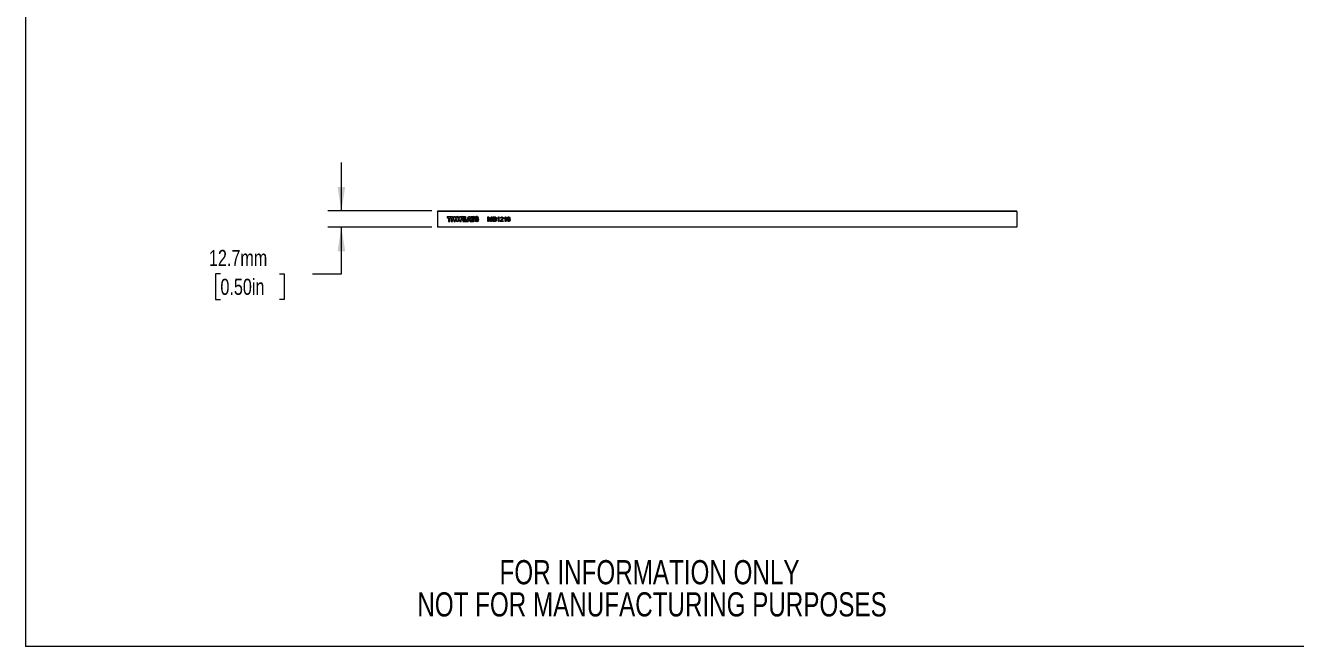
# Model space of a CAD drawing. Header units: millimetres. Extents: x 2 to 278, y 1 to 215.
# Drawn here: x 1.6 to 168.6, y 0.9 to 82.5 of the extents above; entities that cross this region are included whole.
import ezdxf

# ---------------------------------------------------------------- set-up
doc = ezdxf.new("R2010")
doc.units = ezdxf.units.MM
doc.styles.add('SLDTEXTSTYLE0', font='TXT', dxfattribs={"width": 0.75})
doc.dimstyles.new('SLDDIMSTYLE2', dxfattribs={"dimtxt": 2.116667, "dimasz": 3.175, "dimexe": 0, "dimexo": 0.0625, "dimgap": 0.529167, "dimtad": 0, "dimtih": 1, "dimtoh": 1, "dimdec": 1, "dimlfac": 6, "dimrnd": 1e-09, "dimzin": 12, "dimdsep": 46, "dimtxsty": 'SLDTEXTSTYLE0', "dimsah": 1, "dimcen": 0.09, "dimadec": 0, "dimazin": 3, "dimtfac": 1, "dimtdec": 1, "dimtmove": 0, "dimatfit": 0, "dimfxl": 1, "dimfrac": 2, "dimtolj": 1, "dimtzin": 12, "dimarcsym": 0})

# ---------------------------------------------------------------- blocks, each defined once
blk = doc.blocks.new('SW_NOTE_2')
at = {"color": 0, "linetype": 'Continuous', "lineweight": 0, "char_height": 3.175, "attachment_point": 2, "style": 'SLDTEXTSTYLE0'}
for s, insert in [('FOR INFORMATION ONLY', (25.05, 4.09)), ('NOT FOR MANUFACTURING PURPOSES', (25.38, -0.14))]:
    blk.add_mtext(s, dxfattribs=dict(at, insert=insert))
blk = doc.blocks.new('_D_9')
at = {"color": 7, "linetype": 'Continuous', "lineweight": 18}
for p, q in [((43.14, 58.16), (43.14, 64.51)), ((55.03, 58.16), (41.37, 58.16)), ((55.03, 56.04), (41.37, 56.04)), ((43.14, 49.89), (43.14, 56.04)), ((27.23, 49.89), (26.58, 49.89)), ((26.58, 49.89), (26.58, 46.52)), ((34.98, 49.89), (35.63, 49.89)), ((35.63, 49.89), (35.63, 46.52)), ((39.33, 49.89), (43.14, 49.89)), ((26.58, 46.52), (27.23, 46.52)), ((35.63, 46.52), (34.98, 46.52))]:
    blk.add_line(p, q, dxfattribs=at)
for points in [[(43.14, 58.16), (43.65, 61.33), (42.64, 61.33)], [(43.14, 56.04), (42.64, 52.87), (43.65, 52.87)]]:
    blk.add_solid(points, dxfattribs=at)
at = {"color": 7, "linetype": 'Continuous', "lineweight": 18, "char_height": 2.117, "attachment_point": 1, "style": 'SLDTEXTSTYLE0'}
for s, insert in [('12.7mm', (25.72, 53.04)), ('0.50in', (27.23, 49.25))]:
    blk.add_mtext(s, dxfattribs=dict(at, insert=insert))

msp = doc.modelspace()

# ---------------------------------------------------------------- linework, layer by layer
at = {"color": 7, "linetype": 'Continuous', "lineweight": 18}
for p, q in [((1.5793501, 214.64538), (1.5793501, 0.90316426)), ((55.79771424, 58.10833339), (55.84771261, 58.15833331)), ((56.29771277, 58.10833339), (55.79771424, 58.10833339)), ((55.79771424, 58.10833339), (55.79771424, 56.09166667)), ((55.84771261, 58.15833331), (56.29771277, 58.15833331)), ((56.29771277, 58.15833331), (131.49771417, 58.15833331)), ((131.49771417, 58.10833339), (56.29771277, 58.10833339)), ((57.04771305, 57.41250116), (57.7346839, 57.41250116)), ((57.04771305, 57.41250116), (57.04771305, 57.26653389)), ((57.04771305, 57.26653389), (57.24176839, 57.26653389)), ((57.24176839, 57.26653389), (57.24176839, 56.78749997)), ((57.40839318, 56.78749997), (57.40839318, 57.26653389)), ((57.40839318, 57.26653389), (57.56807153, 57.26653389)), ((57.56807153, 57.26653389), (57.56807153, 56.78749997)), ((57.7346839, 57.41250116), (57.7346839, 57.19016916)), ((57.7346839, 57.19016916), (57.93602591, 57.19016916)), ((57.7346839, 56.78749997), (57.7346839, 57.05132294)), ((57.7346839, 57.05132294), (57.93602591, 57.05132294)), ((57.93602591, 57.41232856), (58.10263828, 57.41231474)), ((57.93602591, 57.19016916), (57.93602591, 57.41232856)), ((57.93602591, 57.05132294), (57.93602591, 56.78749997)), ((58.10263828, 57.41231474), (58.10263828, 57.16540631)), ((58.10265318, 56.78749997), (58.10265318, 57.03442223)), ((58.7135983, 57.41792193), (59.06926667, 57.41792193)), ((58.7135983, 57.16540631), (58.7135983, 57.41792193)), ((58.7135983, 57.03442223), (58.7135983, 56.78749997)), ((58.88021067, 57.28736564), (58.88021067, 57.1485056)), ((59.022179, 57.28736564), (58.88021067, 57.28736564)), ((58.88021067, 57.1485056), (59.022179, 57.1485056)), ((58.88021067, 56.78749997), (58.88021067, 57.02354267)), ((58.88021067, 57.02354267), (59.00991534, 57.02354267)), ((59.0857101, 56.94334936), (59.0968214, 56.8542349)), ((59.23305526, 56.96092264), (59.24023762, 56.87112382)), ((59.2585884, 57.41232856), (59.46686442, 57.41232856)), ((59.2585884, 56.82282403), (59.2585884, 57.41232856)), ((59.28982869, 57.38108781), (59.43560923, 57.38108781)), ((59.28982869, 56.81874072), (59.28982869, 57.38108781)), ((59.80357851, 56.81874072), (59.28982869, 56.81874072)), ((59.43560923, 57.38108781), (59.43560923, 56.94370373)), ((59.43560923, 56.94370373), (59.70444356, 56.94370373)), ((59.46686442, 57.41232856), (59.46686442, 56.9749444)), ((59.46686442, 56.9749444), (59.68255873, 56.9749444)), ((59.68255873, 56.9749444), (59.8417528, 57.41232856)), ((59.70444356, 56.94370373), (59.86363764, 57.38108781)), ((59.85213394, 56.9228719), (59.80357851, 56.81874072)), ((59.82348149, 56.78749997), (59.87203941, 56.89163115)), ((59.8417528, 57.41232856), (60.0361459, 57.41232856)), ((60.03271366, 56.9228719), (59.85213394, 56.9228719)), ((59.86363764, 57.38108781), (60.01427596, 57.38108781)), ((59.93623609, 57.21100091), (59.87203941, 57.02354267)), ((59.87203941, 57.02354267), (59.99844099, 57.02354267)), ((59.87203941, 56.89163115), (60.01280819, 56.89163115)), ((59.91212353, 57.05132294), (59.93623609, 57.12172192)), ((59.95960111, 57.05132294), (59.91212353, 57.05132294)), ((59.99844099, 57.02354267), (59.93623609, 57.21100091)), ((59.93623609, 57.12172192), (59.95960111, 57.05132294)), ((60.01280819, 56.89163115), (60.06136611, 56.78749997)), ((60.01427596, 57.38108781), (60.20624762, 56.85366338)), ((60.0812691, 56.81874072), (60.03271366, 56.9228719)), ((60.0361459, 57.41232856), (60.17499243, 57.03083726)), ((60.53253835, 56.81874072), (60.0812691, 56.81874072)), ((60.17499243, 57.41232856), (60.53253835, 57.41232856)), ((60.17499243, 57.03083726), (60.17499243, 57.41232856)), ((60.20624762, 56.85366338), (60.20624762, 57.38108781)), ((60.20624762, 57.38108781), (60.53253835, 57.38108781)), ((60.47069356, 57.26653389), (60.35678908, 57.26653389)), ((60.35678908, 57.26653389), (60.35678908, 57.15921906)), ((60.35678908, 57.15921906), (60.47069356, 57.15921906)), ((60.48463111, 57.05132294), (60.35678908, 57.05132294)), ((60.35678908, 57.05132294), (60.35678908, 56.93048484)), ((60.35678908, 56.93048484), (60.48463111, 56.93048484)), ((60.38793251, 57.23539), (60.38793251, 57.19036296)), ((60.47069356, 57.23539), (60.38793251, 57.23539)), ((60.38793251, 57.19036296), (60.47069356, 57.19036296)), ((60.38793251, 57.02017912), (60.38793251, 56.96162874)), ((60.48463111, 57.02017912), (60.38793251, 57.02017912)), ((60.38793251, 56.96162874), (60.48463111, 56.96162874)), ((60.83615447, 57.01519608), (60.69221422, 57.01519608)), ((60.79727734, 57.04633997), (60.71760083, 57.04633997)), ((60.98179842, 57.41232856), (60.87239161, 57.41232856)), ((60.98179842, 57.38118482), (60.87239161, 57.38118482)), ((61.0086528, 56.81864387), (60.87239161, 56.81864387)), ((60.96481358, 56.95401579), (60.92176909, 56.95401579)), ((60.96481358, 56.9228719), (60.92176909, 56.9228719)), ((61.1825568, 57.19570588), (60.99044855, 57.19570588)), ((61.15125443, 57.22684969), (61.00481078, 57.22684969)), ((62.42027208, 57.37083333), (62.54402126, 57.37083333)), ((62.42027208, 56.78749997), (62.42027208, 57.37083333)), ((62.50253643, 57.28108976), (62.50253643, 56.78749997)), ((62.6572527, 56.78749997), (62.50253643, 57.28108976)), ((62.54402126, 57.37083333), (62.67442877, 56.96149509)), ((62.72934948, 56.96850624), (62.85847301, 57.37083333)), ((62.89890483, 57.28108976), (62.74325724, 56.78749997)), ((62.85847301, 57.37083333), (62.98116917, 57.37083333)), ((62.89890483, 56.78749997), (62.89890483, 57.28108976)), ((62.98116917, 57.37083333), (62.98116917, 56.78749997)), ((63.10082798, 57.37083333), (63.31922685, 57.37083333)), ((63.10082798, 56.78749997), (63.10082798, 57.37083333)), ((63.29422022, 57.30352563), (63.18309233, 57.30352563)), ((63.18309233, 57.30352563), (63.18309233, 57.12403843)), ((63.18309233, 57.12403843), (63.30333476, 57.12403843)), ((63.31163223, 57.05673074), (63.18309233, 57.05673074)), ((63.18309233, 57.05673074), (63.18309233, 56.85480767)), ((63.18309233, 56.85480767), (63.32109695, 56.85480767)), ((63.66172507, 57.15605637), (63.66172507, 57.22500001)), ((63.79634216, 56.78749997), (63.79634216, 57.2420606)), ((63.82298296, 57.37083333), (63.87112613, 57.37083333)), ((63.87112613, 57.37083333), (63.87112613, 56.78749997)), ((64.12540202, 57.1988248), (64.05061558, 57.2063034)), ((64.13919057, 56.86228634), (64.42454532, 56.86228634)), ((64.42454532, 56.86228634), (64.42454532, 56.78749997)), ((64.55916241, 57.15605637), (64.55916241, 57.22500001)), ((64.69377702, 56.78749997), (64.69377702, 57.2420606)), ((64.72042029, 57.37083333), (64.76856346, 57.37083333)), ((64.76856346, 57.37083333), (64.76856346, 56.78749997)), ((131.49771417, 58.15833331), (131.94771434, 58.15833331)), ((131.9977127, 58.10833339), (131.49771417, 58.10833339)), ((131.9977127, 58.10833339), (131.94771434, 58.15833331)), ((131.9977127, 58.10833339), (131.9977127, 56.09166667)), ((55.79771424, 56.09166667), (56.29771277, 56.09166667)), ((55.79771424, 56.09166667), (55.84771261, 56.04166667)), ((56.29771277, 56.04166667), (55.84771261, 56.04166667)), ((56.29771277, 56.09166667), (131.49771417, 56.09166667)), ((131.49771417, 56.04166667), (56.29771277, 56.04166667)), ((57.24176839, 56.78749997), (57.40839318, 56.78749997)), ((57.56807153, 56.78749997), (57.7346839, 56.78749997)), ((57.93602591, 56.78749997), (58.10265318, 56.78749997)), ((58.7135983, 56.78749997), (58.88021067, 56.78749997)), ((59.12320142, 56.78749997), (59.82348149, 56.78749997)), ((60.06136611, 56.78749997), (60.53253835, 56.78749997)), ((61.0086528, 56.78749997), (60.87239161, 56.78749997)), ((62.50253643, 56.78749997), (62.42027208, 56.78749997)), ((62.74325724, 56.78749997), (62.6572527, 56.78749997)), ((62.98116917, 56.78749997), (62.89890483, 56.78749997)), ((63.31981296, 56.78749997), (63.10082798, 56.78749997)), ((63.87112613, 56.78749997), (63.79634216, 56.78749997)), ((64.42454532, 56.78749997), (64.0431352, 56.78749997)), ((64.76856346, 56.78749997), (64.69377702, 56.78749997)), ((131.49771417, 56.09166667), (131.9977127, 56.09166667)), ((131.94771434, 56.04166667), (131.49771417, 56.04166667)), ((131.94771434, 56.04166667), (131.9977127, 56.09166667)), ((277.98920685, 0.90316426), (1.5793501, 0.90316426))]:
    msp.add_line(p, q, dxfattribs=at)
for centre, radius, start, end in [((58.40811874, 57.09985596), 0.31243341, 12.1109791362, 167.8890208638), ((58.40812566, 57.09991444), 0.31241444, 192.1008118616, 347.8991881384), ((59.0099163, 56.96259811), 0.06094456, 52.4100725964, 90), ((59.02217947, 57.21793563), 0.06943001, 270, 90), ((58.98547624, 56.9308505), 0.10100985, 7.1079509404, 52.4100725964), ((59.06926722, 57.23865548), 0.17926641, 297.1134826141, 90), ((59.23940032, 56.87201408), 0.1436824, 187.1079509404, 216.0294218597), ((59.09054925, 56.94952375), 0.14296075, 4.5732911332, 64.9992957774), ((59.33237698, 56.87849394), 0.09243353, 184.5732911332, 217.0326094043), ((60.47069258, 57.21287648), 0.05365739, 270, 90), ((60.47069258, 57.21287648), 0.02251354, 270, 90), ((60.48463118, 56.99090392), 0.06041906, 270, 90), ((60.48463118, 56.99090392), 0.02927521, 270, 90), ((60.53253734, 57.2422394), 0.17008919, 20.1507378162, 90), ((60.53253734, 57.24223481), 0.13885304, 303.3716458852, 90), ((60.53253734, 56.98324065), 0.16449991, 270, 341.4360335013), ((60.53253734, 56.98324426), 0.19574426, 270, 324.6613718464), ((60.5553174, 56.99930873), 0.13781669, 6.6197219902, 67.1132189195), ((60.53253734, 57.24223481), 0.16999689, 319.1480254174, 332.4386600362), ((60.5553174, 56.99930873), 0.16896054, 16.162126591, 51.2284494091), ((60.86836716, 57.23354387), 0.19790527, 200.7036347822, 234.5132066772), ((60.87239282, 57.02545543), 0.20681159, 207.2163082387, 270), ((60.87239282, 57.21099632), 0.20133227, 90, 153.4989559302), ((60.87239282, 57.02545543), 0.23795543, 220.782883296, 270), ((60.8380787, 57.22170608), 0.13424182, 162.6663729139, 201.3472986925), ((60.87239282, 57.21099632), 0.17018842, 90, 162.6663729139), ((60.86836716, 57.23354387), 0.16676142, 201.3472986925, 234.5132066772), ((60.93271137, 57.32379513), 0.30874509, 234.5132066193, 243.9817675759), ((60.93271137, 57.32379513), 0.27760125, 234.5132066772, 253.9332399599), ((60.92177006, 57.00873054), 0.08585862, 175.6812563882, 270), ((60.90094987, 57.22411306), 0.04929077, 87.4257257733, 253.6930494079), ((61.12901993, 58.005406), 0.98691812, 253.9332399598, 260.9264547927), ((60.92177006, 57.00873054), 0.05471478, 166.7831163856, 270), ((61.12901993, 58.005406), 1.01806197, 255.1734699542, 260.9264548235), ((60.90094987, 57.22411306), 0.01814693, 87.4257257733, 253.6930494079), ((61.2144649, 58.29576825), 1.16586433, 253.6930494078, 258.785070704), ((61.2144649, 58.29576825), 1.13472049, 253.6930494078, 258.785070704), ((60.89646552, 57.12437174), 0.117989, 37.1988160903, 87.4257257733), ((60.89646552, 57.12437174), 0.14913284, 43.4056227417, 87.4257257733), ((60.96481404, 56.97719456), 0.05432265, 270, 80.9264547927), ((60.96481404, 56.97719456), 0.0231788, 270, 80.9264547927), ((60.98179769, 57.21098766), 0.20134093, 355.6470532788, 90), ((60.98179769, 57.21098766), 0.17019709, 5.347613541, 90), ((60.86871171, 56.55197189), 0.6118789, 71.8990907633, 78.785070704), ((60.86871171, 56.55197189), 0.64302275, 71.8990907633, 78.785070704), ((61.00865367, 56.98010183), 0.19260183, 270, 71.8990907633), ((61.00865367, 56.98010183), 0.16145799, 270, 71.8990907634)]:
    msp.add_arc(centre, radius, start, end, dxfattribs=at)
msp.add_ellipse((58.40812566, 57.09991444), major_axis=(0, 0.1874512), ratio=0.8147689678, dxfattribs=at)
for points, knots in [([(62.67442925, 56.96149506), (62.6758644, 56.95685797), (62.6786399, 56.94789011), (62.68275564, 56.93493969), (62.68650027, 56.92290518), (62.68987291, 56.91174828), (62.6930557, 56.90152436), (62.6958115, 56.89214955), (62.69844614, 56.88372801), (62.69999015, 56.87837584), (62.70072131, 56.87584135)], [0, 0, 0, 0, 0.1625255217, 0.314314898, 0.4549784905, 0.5845192374, 0.7045671033, 0.8134949897, 0.9116812597, 1, 1, 1, 1]), ([(62.70072131, 56.87584135), (62.70153566, 56.87860797), (62.70326864, 56.88449553), (62.70607807, 56.8937527), (62.70906738, 56.9039968), (62.71264468, 56.91505175), (62.71637359, 56.92709097), (62.72028756, 56.94010446), (62.72480225, 56.9539623), (62.72780249, 56.9635563), (62.72935045, 56.96850628)], [0, 0, 0, 0, 0.0892047702, 0.1898334557, 0.299232592, 0.4192609378, 0.5492073902, 0.6890743637, 0.8395791979, 1, 1, 1, 1]), ([(63.42988798, 57.21237981), (63.42973697, 57.21718087), (63.42944265, 57.22653759), (63.42697218, 57.24012517), (63.42269712, 57.25276592), (63.41690751, 57.26445706), (63.40957633, 57.27485801), (63.40082631, 57.28380039), (63.39034441, 57.29056044), (63.38054696, 57.29477737), (63.37173494, 57.29741546), (63.36386171, 57.29897631), (63.35493111, 57.30035157), (63.34491377, 57.30152078), (63.33380589, 57.30242819), (63.32157324, 57.30314906), (63.30824495, 57.30345513), (63.29901198, 57.30350155), (63.29422091, 57.30352564)], [0, 0, 0, 0, 0.07601051921, 0.14813573624, 0.21778817783, 0.2867678985, 0.35404346324, 0.41861084002, 0.48363643886, 0.55022956265, 0.58692781131, 0.62915782503, 0.67723822429, 0.73004263974, 0.78886256612, 0.85375045146, 0.92410976654, 1, 1, 1, 1]), ([(63.3033355, 57.12403846), (63.30727013, 57.12405403), (63.31482944, 57.12408394), (63.32573357, 57.12450094), (63.33579756, 57.1248567), (63.34498248, 57.12574963), (63.35333383, 57.12662421), (63.3608182, 57.12780154), (63.36747223, 57.12912813), (63.3715465, 57.13035863), (63.37344768, 57.13093283)], [0, 0, 0, 0, 0.1669801744, 0.3208066329, 0.4631345049, 0.594248054, 0.7123671525, 0.819454951, 0.9157522666, 1, 1, 1, 1]), ([(63.45232388, 56.95576923), (63.45216292, 56.96108073), (63.45184902, 56.9714387), (63.44886537, 56.9864065), (63.44393687, 57.00028931), (63.43699897, 57.01289488), (63.42848928, 57.02423251), (63.41819342, 57.03384991), (63.40618836, 57.04148179), (63.39243722, 57.04747134), (63.37636489, 57.0517328), (63.35752764, 57.05462394), (63.33562417, 57.05648953), (63.31997199, 57.05664691), (63.3116321, 57.05673077)], [0, 0, 0, 0, 0.0801399025, 0.1562809906, 0.229406049, 0.301798697, 0.3727428628, 0.4426676099, 0.5133209646, 0.5865476924, 0.6683225082, 0.7636766255, 0.8740807567, 1, 1, 1, 1]), ([(63.31922759, 57.37083333), (63.32464353, 57.37081256), (63.33521158, 57.37077201), (63.35064312, 57.36975811), (63.36525794, 57.3683713), (63.37908749, 57.36658366), (63.39207196, 57.36398984), (63.40419922, 57.36084759), (63.4155324, 57.3572231), (63.42938548, 57.35170184), (63.44534964, 57.34320344), (63.46244878, 57.3305225), (63.47732569, 57.31529722), (63.48956719, 57.29784059), (63.49965288, 57.27919361), (63.50680351, 57.25971153), (63.51137529, 57.23981853), (63.51189402, 57.2263484), (63.51215294, 57.21962473)], [0, 0, 0, 0, 0.0587320371, 0.1146029008, 0.16765681, 0.2179667071, 0.2657752056, 0.3111706511, 0.3537918047, 0.394744908, 0.4728059511, 0.5491923666, 0.6247801076, 0.702624764, 0.7797414322, 0.854063464, 0.9271552664, 1, 1, 1, 1]), ([(63.53458883, 56.95460069), (63.53438733, 56.9479671), (63.53398791, 56.93481852), (63.53078016, 56.91546601), (63.52535924, 56.89685053), (63.5178978, 56.87927306), (63.50900719, 56.86302011), (63.4989027, 56.84851722), (63.48784202, 56.83591363), (63.47551368, 56.82531176), (63.46199722, 56.81631387), (63.44691087, 56.80873706), (63.43037127, 56.80205505), (63.41204226, 56.7967172), (63.3919322, 56.79247683), (63.36976816, 56.78972185), (63.3455161, 56.78774965), (63.3286194, 56.78758554), (63.31981186, 56.7875)], [0, 0, 0, 0, 0.0642545754, 0.1273603868, 0.1894718421, 0.2517207629, 0.3120272841, 0.3686746571, 0.4226814918, 0.4740604252, 0.5257737723, 0.5796221049, 0.6373752855, 0.6984003818, 0.764357331, 0.836314768, 0.9146777943, 1, 1, 1, 1]), ([(63.32109725, 56.85480769), (63.32658949, 56.85487079), (63.33668027, 56.85498672), (63.35048247, 56.85535039), (63.36163892, 56.85623871), (63.3681537, 56.85719521), (63.37099375, 56.85761218)], [0, 0, 0, 0, 0.3293954641, 0.6051903469, 0.8278865787, 1, 1, 1, 1]), ([(63.37099375, 56.85761218), (63.37506554, 56.85846803), (63.38294959, 56.86012518), (63.3940642, 56.86382375), (63.40425489, 56.86806067), (63.4133438, 56.87344532), (63.42175992, 56.87965076), (63.42907415, 56.88740166), (63.4358109, 56.89620799), (63.4416477, 56.90628583), (63.44636761, 56.91743461), (63.44997495, 56.92948206), (63.45189648, 56.94238596), (63.4521794, 56.95124518), (63.45232388, 56.95576923)], [0, 0, 0, 0, 0.0889709577, 0.1722707768, 0.2503120305, 0.3246551996, 0.3978444502, 0.4733008807, 0.5518258887, 0.6347494835, 0.7217660119, 0.8103926656, 0.9031752368, 1, 1, 1, 1]), ([(63.37344768, 57.13093283), (63.37791476, 57.13249764), (63.38652635, 57.13551429), (63.3980667, 57.14236539), (63.40789572, 57.15058667), (63.41598707, 57.16032331), (63.42220487, 57.1715232), (63.4268152, 57.18395407), (63.42933945, 57.19778971), (63.42970017, 57.20738424), (63.42988798, 57.21237981)], [0, 0, 0, 0, 0.1323768784, 0.2551949198, 0.3737221417, 0.4900113154, 0.6078124214, 0.7311098159, 0.8599973778, 1, 1, 1, 1]), ([(63.51215294, 57.21962473), (63.51188076, 57.21336928), (63.51133902, 57.20091867), (63.50702738, 57.18257817), (63.50022229, 57.16476966), (63.4905997, 57.14770964), (63.47830083, 57.13171021), (63.46305374, 57.11731271), (63.44507753, 57.10448628), (63.43158638, 57.09764942), (63.42462957, 57.09412393)], [0, 0, 0, 0, 0.1158426906, 0.2305685485, 0.3473546045, 0.4682527467, 0.5923025715, 0.7199701656, 0.8556003811, 1, 1, 1, 1]), ([(63.42462957, 57.09412393), (63.4289331, 57.09277674), (63.43735868, 57.09013917), (63.44947134, 57.08531279), (63.46084142, 57.07981726), (63.47149368, 57.07364356), (63.48135614, 57.06673451), (63.49040098, 57.05907935), (63.4986909, 57.05079653), (63.5062111, 57.04189109), (63.51281681, 57.03242034), (63.51874131, 57.02259127), (63.52363349, 57.01228553), (63.52764344, 57.00152986), (63.5307718, 56.99039073), (63.5330183, 56.97882529), (63.53429875, 56.96686047), (63.53449107, 56.95873252), (63.53458883, 56.95460069)], [0, 0, 0, 0, 0.0704642259, 0.1379569656, 0.2035785636, 0.2676916802, 0.3301858649, 0.3915337641, 0.4526637735, 0.5131537881, 0.5734535531, 0.6329675594, 0.6923319074, 0.7514741916, 0.8121874455, 0.8729617178, 0.9354203068, 1, 1, 1, 1]), ([(63.66172559, 57.225), (63.67107082, 57.22981281), (63.68948972, 57.23929859), (63.71551165, 57.25568182), (63.73980592, 57.27344192), (63.76197036, 57.29257495), (63.78183937, 57.31213234), (63.79858327, 57.33186652), (63.81259351, 57.35105411), (63.81962271, 57.36443533), (63.8229836, 57.37083333)], [0, 0, 0, 0, 0.1426572507, 0.2811689939, 0.4169771924, 0.5508524927, 0.6783641703, 0.795032443, 0.9019981783, 1, 1, 1, 1]), ([(63.79634097, 57.24206063), (63.79203477, 57.23790783), (63.7830848, 57.22927668), (63.76795582, 57.21706145), (63.75106994, 57.2046808), (63.73264644, 57.19277542), (63.7138668, 57.18156779), (63.6957187, 57.17148825), (63.67850512, 57.16295851), (63.66716644, 57.15829442), (63.66172559, 57.15605636)], [0, 0, 0, 0, 0.1116703001, 0.2320944809, 0.3627434591, 0.5025575097, 0.6415251033, 0.7710984953, 0.8901617574, 1, 1, 1, 1]), ([(64.04313584, 56.7875), (64.04312803, 56.79194476), (64.04311244, 56.80081939), (64.04461417, 56.81394439), (64.04696618, 56.82689529), (64.0496256, 56.83520018), (64.05096504, 56.83938301)], [0, 0, 0, 0, 0.2526433276, 0.5044398526, 0.7504068043, 1, 1, 1, 1]), ([(64.05061448, 57.20630342), (64.05137965, 57.21282123), (64.05286822, 57.22550107), (64.05657605, 57.24386568), (64.06178151, 57.26095004), (64.06801029, 57.27699232), (64.07581864, 57.29171946), (64.08464531, 57.30543605), (64.09505597, 57.31770706), (64.10655698, 57.32891931), (64.11927435, 57.33880025), (64.13308862, 57.34743262), (64.14799348, 57.35465306), (64.16390591, 57.36063129), (64.18086244, 57.36516712), (64.19883908, 57.36841974), (64.21786474, 57.37042469), (64.23091467, 57.37069518), (64.23758029, 57.37083333)], [0, 0, 0, 0, 0.0706752902, 0.1374926938, 0.2014728254, 0.2628693218, 0.3225500865, 0.3807372513, 0.4382197369, 0.4954874371, 0.5534836797, 0.6113462062, 0.6706437388, 0.7315869484, 0.7941831938, 0.8594451119, 0.9282076354, 1, 1, 1, 1]), ([(64.05096504, 56.83938301), (64.05343987, 56.84621726), (64.05847905, 56.86013292), (64.06868846, 56.88021126), (64.08069715, 56.90016818), (64.0923893, 56.91641593), (64.10309678, 56.92939674), (64.1120764, 56.93955273), (64.12202747, 56.94994858), (64.13294201, 56.96058239), (64.14471498, 56.97152303), (64.15736245, 56.982807), (64.17103375, 56.994224), (64.18057776, 57.00179166), (64.18546357, 57.00566573)], [0, 0, 0, 0, 0.10038814314, 0.20440679304, 0.31068608309, 0.42215729388, 0.48068546077, 0.54323815445, 0.60949950456, 0.67955460877, 0.75384122205, 0.83164067649, 0.91381270681, 1, 1, 1, 1]), ([(64.23594434, 57.30352564), (64.23188958, 57.30343252), (64.22395413, 57.30325028), (64.21235463, 57.30192369), (64.20134291, 57.29989685), (64.19094526, 57.29679799), (64.18117433, 57.29289417), (64.17206993, 57.28798032), (64.16348624, 57.28243346), (64.1556936, 57.2758664), (64.14864683, 57.26858487), (64.14239093, 57.26065749), (64.13726516, 57.25193127), (64.13303209, 57.24259808), (64.12962835, 57.23262859), (64.12715735, 57.22194658), (64.12581014, 57.21058289), (64.12553923, 57.20280104), (64.1254008, 57.19882479)], [0, 0, 0, 0, 0.0706964833, 0.1383582132, 0.2033698683, 0.2657002133, 0.3272558682, 0.3865123433, 0.4458582975, 0.5051731438, 0.5637797628, 0.6223430643, 0.6808235796, 0.7397951568, 0.800801163, 0.8642394616, 0.9306310982, 1, 1, 1, 1]), ([(64.25522519, 56.97049279), (64.25011585, 56.96633324), (64.24037312, 56.95840162), (64.2265122, 56.94690294), (64.21409704, 56.93635897), (64.2028373, 56.92711362), (64.19314306, 56.91871971), (64.18467284, 56.91154485), (64.17773439, 56.90522831), (64.16716835, 56.89563335), (64.15378556, 56.8819567), (64.14392455, 56.86866749), (64.13918953, 56.86228632)], [0, 0, 0, 0, 0.1241996727, 0.2368296581, 0.3394949853, 0.43125351, 0.5114548721, 0.5812230366, 0.6404953749, 0.6883082049, 0.8503329734, 1, 1, 1, 1]), ([(64.18546357, 57.00566573), (64.19296938, 57.01198325), (64.2074223, 57.02414804), (64.22783208, 57.04219945), (64.24647309, 57.05896121), (64.2630485, 57.0747271), (64.27769388, 57.0893442), (64.2904436, 57.1027794), (64.30140738, 57.11499076), (64.31045137, 57.12642029), (64.31808206, 57.13721295), (64.32454839, 57.14774052), (64.32993722, 57.15818689), (64.3344254, 57.16851902), (64.33797517, 57.17878108), (64.34039484, 57.18900298), (64.34203578, 57.19908328), (64.34219995, 57.20579083), (64.34228114, 57.20910791)], [0, 0, 0, 0, 0.11140966, 0.2145263673, 0.3094172254, 0.3960871908, 0.4742842164, 0.5443738816, 0.6064195628, 0.6605816024, 0.7097938181, 0.7564506486, 0.8007673253, 0.8431682879, 0.8842948686, 0.9238845021, 0.9623587101, 1, 1, 1, 1]), ([(64.34228114, 57.20910791), (64.34219994, 57.21238628), (64.34204063, 57.21881826), (64.34052911, 57.22823144), (64.33842494, 57.23729654), (64.33502315, 57.2458504), (64.33097399, 57.25414631), (64.32577996, 57.26192214), (64.31977155, 57.26937169), (64.31289242, 57.27629854), (64.3053788, 57.28279702), (64.29698339, 57.28819884), (64.28825762, 57.29306209), (64.27890045, 57.29697243), (64.26892707, 57.29984385), (64.2584101, 57.30192777), (64.24735119, 57.30324908), (64.23980427, 57.30343206), (64.23594434, 57.30352564)], [0, 0, 0, 0, 0.06176215677, 0.12117399265, 0.17942140683, 0.23684343465, 0.29432179541, 0.35319096279, 0.41272070642, 0.4745221507, 0.53705674414, 0.59959133758, 0.66236697935, 0.72524564468, 0.79031644613, 0.85772430095, 0.92723195238, 1, 1, 1, 1]), ([(64.23758029, 57.37083333), (64.24432569, 57.37071783), (64.25746578, 57.37049282), (64.276613, 57.36819052), (64.29467893, 57.36460472), (64.3117298, 57.35960721), (64.32766487, 57.35305398), (64.3424964, 57.34504742), (64.35629277, 57.33566562), (64.36882348, 57.32479596), (64.38012275, 57.31292991), (64.3900249, 57.30026627), (64.39830357, 57.28685915), (64.40535234, 57.2728913), (64.41058067, 57.25806758), (64.41425733, 57.24258952), (64.41675573, 57.2264439), (64.41696217, 57.2154277), (64.41706747, 57.20980903)], [0, 0, 0, 0, 0.0747118903, 0.1455392024, 0.2133390573, 0.2786150735, 0.3420941969, 0.403890076, 0.4650633526, 0.5265767364, 0.587328334, 0.6463804557, 0.7043453084, 0.761671949, 0.819417859, 0.8780393998, 0.937795509, 1, 1, 1, 1]), ([(64.41706747, 57.20980903), (64.41690669, 57.20403648), (64.41658477, 57.19247864), (64.41407217, 57.17520308), (64.40977307, 57.15811499), (64.40407362, 57.14100642), (64.39628698, 57.12380944), (64.38644989, 57.10628684), (64.3742459, 57.08837388), (64.36250909, 57.07314587), (64.35158402, 57.06038096), (64.34189998, 57.0498747), (64.3306961, 57.03871249), (64.31839269, 57.02650777), (64.30448795, 57.01369371), (64.2893814, 56.99988659), (64.27274235, 56.98544975), (64.26119161, 56.97558719), (64.25522519, 56.97049279)], [0, 0, 0, 0, 0.0579448755, 0.1160176254, 0.1748257844, 0.2346830901, 0.2968270303, 0.364061336, 0.436192424, 0.5142601195, 0.5569758972, 0.6048559284, 0.6576752011, 0.7157505847, 0.7788397992, 0.8475011895, 0.9212282309, 1, 1, 1, 1]), ([(64.55916148, 57.225), (64.56850672, 57.22981281), (64.58692562, 57.23929859), (64.61294755, 57.25568182), (64.63724181, 57.27344192), (64.65940626, 57.29257495), (64.67927527, 57.31213234), (64.69601917, 57.33186652), (64.7100294, 57.35105411), (64.7170586, 57.36443533), (64.7204195, 57.37083333)], [0, 0, 0, 0, 0.1426572507, 0.2811689939, 0.4169771924, 0.5508524927, 0.6783641703, 0.795032443, 0.9019981783, 1, 1, 1, 1]), ([(64.69377687, 57.24206063), (64.68947067, 57.23790783), (64.68052069, 57.22927668), (64.66539171, 57.21706145), (64.64850584, 57.2046808), (64.63008234, 57.19277542), (64.6113027, 57.18156779), (64.5931546, 57.17148825), (64.57594102, 57.16295851), (64.56460234, 57.15829442), (64.55916148, 57.15605636)], [0, 0, 0, 0, 0.1116703001, 0.2320944809, 0.3627434591, 0.5025575097, 0.6415251033, 0.7710984953, 0.8901617574, 1, 1, 1, 1]), ([(64.95552901, 56.95927484), (64.95563045, 56.96395096), (64.9558295, 56.97312633), (64.95704543, 56.98658409), (64.95946875, 56.99941075), (64.96259014, 57.01168189), (64.96655333, 57.02342823), (64.97144268, 57.0345575), (64.97737472, 57.04504282), (64.98411391, 57.05495242), (64.99174528, 57.06421671), (65.00014515, 57.07275458), (65.00934404, 57.08046891), (65.01913523, 57.08758501), (65.02992912, 57.09359951), (65.0413243, 57.09911894), (65.05351668, 57.10382598), (65.06200036, 57.10622674), (65.06630625, 57.10744525)], [0, 0, 0, 0, 0.069834068, 0.137026524, 0.2014822969, 0.2645399492, 0.3259725933, 0.3863863095, 0.4457607668, 0.5056119071, 0.5651144217, 0.6247503917, 0.6841789513, 0.7442191417, 0.8051791455, 0.8683948608, 0.9332039334, 1, 1, 1, 1]), ([(65.14249482, 56.78002137), (65.13567253, 56.78018642), (65.12229856, 56.78050998), (65.10271953, 56.78281134), (65.08419043, 56.78693572), (65.06666927, 56.7925762), (65.05006101, 56.79965003), (65.03461092, 56.80862894), (65.02010614, 56.81909891), (65.00677607, 56.83106877), (64.99476224, 56.8442276), (64.98430452, 56.85834523), (64.97539038, 56.8732044), (64.96805423, 56.88888888), (64.96246242, 56.9053988), (64.95853802, 56.92267219), (64.95596076, 56.94069584), (64.95567495, 56.95299458), (64.95552901, 56.95927484)], [0, 0, 0, 0, 0.0704416311, 0.1380893247, 0.2031777335, 0.2661387238, 0.3279287814, 0.3891903608, 0.4502535751, 0.5123465781, 0.5738427206, 0.6339325568, 0.6934598076, 0.7524794355, 0.8123859308, 0.8730704652, 0.9351843066, 1, 1, 1, 1]), ([(64.9779649, 57.22371461), (64.97809323, 57.22882494), (64.97834514, 57.23885667), (64.9805217, 57.25357653), (64.98400778, 57.26768185), (64.98895534, 57.2811328), (64.99515382, 57.29404011), (65.00297525, 57.30616729), (65.01196551, 57.3178571), (65.02249717, 57.328637), (65.03410287, 57.33851034), (65.04667366, 57.34729664), (65.06030573, 57.3544817), (65.07477178, 57.36048902), (65.09014336, 57.36519211), (65.1064746, 57.36839518), (65.12370794, 57.37043257), (65.13551663, 57.37069766), (65.14155999, 57.37083333)], [0, 0, 0, 0, 0.0621313717, 0.1219658248, 0.1805702366, 0.2385759706, 0.2960002421, 0.3543589964, 0.4137812281, 0.4750979654, 0.5372798974, 0.5989179537, 0.661235113, 0.7243219806, 0.7892171825, 0.8563966621, 0.9265077687, 1, 1, 1, 1]), ([(65.06630625, 57.10744525), (65.05921035, 57.1102212), (65.04560515, 57.11554363), (65.02725525, 57.12619531), (65.01172499, 57.13844867), (64.99920506, 57.15259918), (64.98966261, 57.16835432), (64.98279166, 57.18551321), (64.97876722, 57.20417144), (64.97823756, 57.21707313), (64.9779649, 57.22371461)], [0, 0, 0, 0, 0.1453591951, 0.2787017789, 0.4036022344, 0.5216687912, 0.6375206936, 0.7537041508, 0.8732127704, 1, 1, 1, 1]), ([(65.14085887, 57.07168803), (65.13668585, 57.07161263), (65.12850544, 57.07146482), (65.11662157, 57.06989194), (65.10537119, 57.06747653), (65.09485329, 57.06394125), (65.08493636, 57.05952357), (65.07580178, 57.05396864), (65.06728659, 57.04752095), (65.05965089, 57.04002675), (65.05276152, 57.031886), (65.04680492, 57.02315915), (65.04154286, 57.01404862), (65.0375496, 57.00425547), (65.03416966, 56.9940963), (65.03205666, 56.98337392), (65.03055459, 56.97221016), (65.03039625, 56.96457763), (65.03031533, 56.96067708)], [0, 0, 0, 0, 0.0709524654, 0.1390889271, 0.2035598239, 0.2664237811, 0.3275165662, 0.3878608718, 0.447898785, 0.5088188286, 0.5694824568, 0.6290357117, 0.6883784586, 0.7480679616, 0.8086301698, 0.8702311456, 0.9336825805, 1, 1, 1, 1]), ([(65.03031533, 56.96067708), (65.03044465, 56.95587838), (65.03070364, 56.94626834), (65.0329755, 56.93199539), (65.03683038, 56.91798824), (65.04177107, 56.90423363), (65.04874023, 56.89128675), (65.05798212, 56.8797307), (65.06957895, 56.87001508), (65.08282318, 56.86180695), (65.09727603, 56.85534644), (65.11233632, 56.85083679), (65.12761536, 56.84785704), (65.13792392, 56.84750507), (65.14307909, 56.84732906)], [0, 0, 0, 0, 0.0798232713, 0.1598568117, 0.2397327021, 0.3213646023, 0.4025836963, 0.4832655885, 0.5660170117, 0.6530713597, 0.7418556865, 0.8285909051, 0.9142807452, 1, 1, 1, 1]), ([(65.14249482, 57.30352564), (65.13906233, 57.30347779), (65.13237087, 57.3033845), (65.12262473, 57.3020923), (65.11339949, 57.30046931), (65.10478024, 57.29786472), (65.09680282, 57.29446113), (65.08938391, 57.29031888), (65.08246843, 57.28557886), (65.07431312, 57.2782782), (65.06577177, 57.26800557), (65.05824709, 57.25420581), (65.05359659, 57.23915941), (65.0530365, 57.22869438), (65.05275123, 57.22336405)], [0, 0, 0, 0, 0.0762358674, 0.1486181, 0.2182394281, 0.2842516903, 0.3482575208, 0.4106562043, 0.472862373, 0.534194748, 0.6534761014, 0.7677667895, 0.8817126095, 1, 1, 1, 1]), ([(65.05275123, 57.22336405), (65.05297319, 57.21741053), (65.05340213, 57.2059057), (65.05806684, 57.18956393), (65.06536109, 57.17488443), (65.07391233, 57.1642392), (65.08211081, 57.15698606), (65.08895358, 57.15214339), (65.0964314, 57.14803206), (65.10459845, 57.14483648), (65.11325691, 57.14200539), (65.12270542, 57.14042302), (65.13272189, 57.13913664), (65.1396465, 57.13904348), (65.14319594, 57.13899573)], [0, 0, 0, 0, 0.1273939413, 0.2461816113, 0.3612680044, 0.477140268, 0.5363265834, 0.595671915, 0.6566189532, 0.7188356215, 0.7835815527, 0.8515878167, 0.9239265275, 1, 1, 1, 1]), ([(65.2546743, 56.95834001), (65.25458552, 56.96235551), (65.25441168, 56.97021721), (65.25301643, 56.98177121), (65.25051023, 56.99273163), (65.24728726, 57.00326405), (65.2429192, 57.01318524), (65.23767596, 57.02263744), (65.23125512, 57.03137154), (65.22421416, 57.03968404), (65.21624615, 57.04720877), (65.20744697, 57.05369764), (65.19809549, 57.0594284), (65.18790881, 57.06382438), (65.17711138, 57.06734567), (65.16565188, 57.06990428), (65.15348359, 57.0714683), (65.14514837, 57.07161337), (65.14085887, 57.07168803)], [0, 0, 0, 0, 0.0666161804, 0.1304238699, 0.1926709576, 0.2529685048, 0.3128803828, 0.3722002559, 0.4319271071, 0.4924217453, 0.5527712209, 0.6132624068, 0.6735564906, 0.734319796, 0.7968580801, 0.8617690048, 0.9288631073, 1, 1, 1, 1]), ([(65.14155999, 57.37083333), (65.14764186, 57.37069629), (65.15948866, 57.37042933), (65.17681355, 57.36841932), (65.19324785, 57.36505041), (65.20878189, 57.36027078), (65.22344015, 57.35415973), (65.23712631, 57.34664844), (65.24998127, 57.33786081), (65.26167645, 57.32769204), (65.27231767, 57.31665206), (65.28153729, 57.3048245), (65.28944466, 57.29248536), (65.29597891, 57.27955966), (65.30081298, 57.26590023), (65.30449762, 57.2517644), (65.30663488, 57.23698423), (65.30689316, 57.22695434), (65.30702473, 57.22184495)], [0, 0, 0, 0, 0.073200745, 0.1425867913, 0.2096247815, 0.2748829268, 0.3379306095, 0.4004618222, 0.4625006207, 0.5250054581, 0.5866888527, 0.6468127658, 0.7052153158, 0.762881021, 0.8207275417, 0.8792954957, 0.9385111654, 1, 1, 1, 1]), ([(65.23223841, 57.21985844), (65.23195053, 57.22553574), (65.23138722, 57.23664476), (65.22683766, 57.25259225), (65.21917807, 57.26703591), (65.21042806, 57.27758391), (65.20232964, 57.28522532), (65.19540104, 57.29008959), (65.18795276, 57.29422951), (65.17995646, 57.29761031), (65.17140058, 57.30033697), (65.16226194, 57.30212578), (65.15257894, 57.30338034), (65.14592692, 57.30347619), (65.14249482, 57.30352564)], [0, 0, 0, 0, 0.1233861214, 0.2414346864, 0.3574485462, 0.4767139205, 0.5378895869, 0.5992703938, 0.6603520523, 0.7230069363, 0.7878755372, 0.8553601059, 0.9253732138, 1, 1, 1, 1]), ([(65.32946063, 56.95728833), (65.32931201, 56.95116379), (65.32901921, 56.93909797), (65.32644661, 56.92138677), (65.32255415, 56.90437274), (65.3168785, 56.88812777), (65.30962927, 56.87264035), (65.3006619, 56.857933), (65.29006448, 56.84402083), (65.27814962, 56.8308606), (65.26482881, 56.81896432), (65.25041816, 56.80848107), (65.23486361, 56.79970001), (65.21835387, 56.79242933), (65.20080991, 56.78679458), (65.18225426, 56.78284906), (65.1626931, 56.78049967), (65.14931778, 56.78018294), (65.14249482, 56.78002137)], [0, 0, 0, 0, 0.0635999003, 0.1252966508, 0.1855687202, 0.244698211, 0.3037168062, 0.3629196509, 0.4233003139, 0.4851773095, 0.5470834132, 0.6085247996, 0.6699648532, 0.732299378, 0.7956502935, 0.8610554709, 0.9291221152, 1, 1, 1, 1]), ([(65.14307909, 56.84732906), (65.14733008, 56.84740107), (65.15558854, 56.84754096), (65.16762679, 56.84913953), (65.17896954, 56.85156508), (65.18966876, 56.85489091), (65.19956697, 56.85944087), (65.20882536, 56.86475878), (65.21734922, 56.87118588), (65.22513615, 56.87852083), (65.23210683, 56.88663465), (65.2380781, 56.89538769), (65.24328691, 56.9045338), (65.24753966, 56.91427035), (65.25061509, 56.92461743), (65.25298821, 56.93538835), (65.25441985, 56.94669421), (65.25458826, 56.95440182), (65.2546743, 56.95834001)], [0, 0, 0, 0, 0.0718367171, 0.1395582629, 0.2049233527, 0.2678265586, 0.3285473201, 0.3887551463, 0.448029968, 0.5086005277, 0.5693212892, 0.6285118954, 0.6874932755, 0.7470782954, 0.8077025413, 0.8697098126, 0.9334283313, 1, 1, 1, 1]), ([(65.14319594, 57.13899573), (65.14666703, 57.13904525), (65.15343545, 57.1391418), (65.16322632, 57.14040195), (65.17247866, 57.142085), (65.18105575, 57.1446354), (65.1890566, 57.14795166), (65.19635109, 57.1520398), (65.2031575, 57.15673824), (65.21111514, 57.1640468), (65.21965458, 57.17431919), (65.22697328, 57.18834293), (65.23153398, 57.20368574), (65.23199948, 57.2143729), (65.23223841, 57.21985844)], [0, 0, 0, 0, 0.0768426979, 0.1498390533, 0.2183793964, 0.2849970207, 0.3476576708, 0.4098471591, 0.4699357615, 0.5304196067, 0.648751736, 0.7637748931, 0.8787494878, 1, 1, 1, 1]), ([(65.30702473, 57.22184495), (65.306811, 57.21543237), (65.30639191, 57.20285852), (65.3021212, 57.18473319), (65.29546493, 57.1678123), (65.28584462, 57.15241831), (65.27366085, 57.13839224), (65.25854176, 57.12619923), (65.24071697, 57.1155642), (65.22745528, 57.11022441), (65.22055304, 57.10744525)], [0, 0, 0, 0, 0.1248350922, 0.2447781333, 0.3609889778, 0.4779641722, 0.5969221176, 0.7215907567, 0.8550978658, 1, 1, 1, 1]), ([(65.22055304, 57.10744525), (65.22490791, 57.10596698), (65.23344155, 57.10307021), (65.24550558, 57.097438), (65.2568635, 57.09136514), (65.26757935, 57.08479127), (65.2772576, 57.0772275), (65.28622114, 57.06912104), (65.29443228, 57.06035767), (65.30177886, 57.05086285), (65.30833786, 57.04083585), (65.31395288, 57.03025223), (65.31872161, 57.01926264), (65.32279714, 57.00781611), (65.32577399, 56.99583202), (65.32785685, 56.98336544), (65.32917836, 56.97048207), (65.32936556, 56.96173197), (65.32946063, 56.95728833)], [0, 0, 0, 0, 0.0690130029, 0.1352355441, 0.1996111851, 0.2624185195, 0.3237234972, 0.3837653656, 0.4437730351, 0.5037949565, 0.5638225777, 0.6234843129, 0.6834691723, 0.7435907625, 0.80572722, 0.8686162107, 0.9332782028, 1, 1, 1, 1])]:
    msp.add_open_spline(points, degree=3, knots=knots, dxfattribs=at)

# ---------------------------------------------------------------- block references
at = {"color": 7, "linetype": 'Continuous', "lineweight": 0}
msp.add_blockref('SW_NOTE_2', (58.62046675, 8.17766097), dxfattribs=at)

# ---------------------------------------------------------------- dimensions: what is measured, and where the dimension line sits
at = {"color": 7, "linetype": 'Continuous', "lineweight": 18}
dim = msp.add_linear_dim(base=(43.14379876, 56.04166667), p1=(56.29771347, 58.15833333), p2=(56.29771347, 56.04166667), angle=90, dimstyle='SLDDIMSTYLE2', dxfattribs=at)
dim.commit()
dim.dimension.update_dxf_attribs({"geometry": '_D_9', "text_midpoint": (43.14379876, 49.88558669), "dimtype": 160})

doc.saveas('drawing.dxf')
